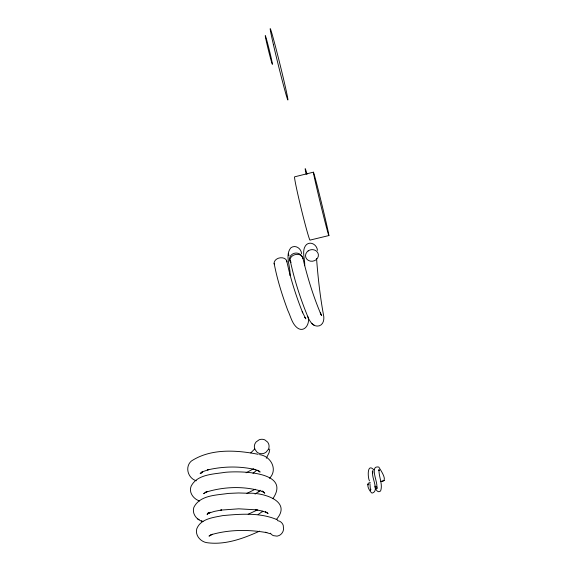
<?xml version="1.0" encoding="UTF-8"?>
<svg xmlns="http://www.w3.org/2000/svg" width="572" height="572" viewBox="0 0 572 572"><rect width="100%" height="100%" fill="white"/><g stroke="black" fill="none" stroke-linecap="round" stroke-linejoin="round"><path stroke-width="0.86" d="M269.748 449.049L269.105 452.652L266.295 458.272M372.265 471.907L372.801 470.742L372.701 473.166L372.679 472.722C371.543 477.856 379.744 491.484 372 493.114C369.483 491.527 364.915 482.775 370.284 482.511M378.857 470.17L379.057 469.648L378.936 470.556L378.979 470.048C378.786 476.969 383.004 484.305 380.602 490.99C377.584 493.707 375.096 488.631 374.839 486.128M201.587 473.13L202.023 472.079M208.215 512.955L207.214 514.678L208.487 512.798L207.929 513.341M370.906 489.21L370.492 490.469L369.92 483.605M202.402 471.542L200.143 473.559L203.503 471.435L208.751 469.576L207.479 469.948C223.166 466.273 239.782 465.951 255.484 469.648L254.111 469.29L258.887 471.085M269.512 478.292C278.214 469.576 270.713 455.927 259.488 454.633M254.862 448.827L250.75 452.895M256.971 469.998L252.981 473.309M260.174 490.233L258.544 491.927L259.581 490.869L255.069 494.101M272.837 498.705C291.756 471.142 239.268 470.878 225.053 472.329C213.528 474.231 197.111 474.181 191.091 486.286C188.553 492.485 193.651 499.213 199.621 500.972M276.269 519.583C292.792 500.972 262.798 492.471 248.899 493.264L238.574 492.971L228.314 493.414C216.559 495.252 199.921 494.98 193.844 507.4C191.713 513.642 196.875 520.234 202.981 521.592L201.437 520.82M377.391 487.702L376.733 488.838L376.741 486.45L376.762 486.858C377.999 482.453 369.112 465.115 378.828 467.067C380.759 470.47 389.11 482.003 380.552 481.51M262.269 511.818L262.934 511.239M204.604 492.878L203.646 493.672L207.014 491.677L205.47 492.313C224.074 486.429 245.059 485.757 263.678 491.891L262.048 491.284L264.786 493.193L262.541 491.012M258.101 514.528L262.734 511.304M210.61 535.027L208.994 536.121L212.562 534.291L210.911 534.784C228.964 529.493 248.42 529.422 266.867 532.646L265.394 532.267L270.313 533.776M253.61 468.768L246.089 472.787M207.114 514.135L210.489 512.269L208.987 513.084L214.507 511.354L221.636 510.002L220.699 510.124L238.76 508.815L256.413 509.845L255.319 509.738L262.005 510.982L266.96 512.619L265.358 511.833L268.068 513.606L267.217 512.834M255.241 489.253L246.918 493.386M257.793 509.759L248.191 514.242M259.588 531.138C243.157 538.609 224.81 545.338 206.485 542.621C200.293 541.419 195.045 535.27 196.747 528.864C200.7 518.64 213.327 517.531 222.63 515.629C240.812 513.935 260.589 512.348 277.67 519.948M382.117 481.109L380.652 481.495M382.532 480.981L384.491 480.473M313.413 172.179L313.549 173.366A32.654 0.579 76.3 0 0 325.733 224.596A32.654 0.579 76.3 0 0 324.867 216.96A32.654 0.579 76.3 0 0 313.413 172.179L294.616 176.834A32.597 1.144 76.3 0 0 301.515 209.938A32.597 1.144 76.3 0 0 310.124 240.083L328.893 235.55M258.115 454.297C236.322 449.978 210.603 448.362 191.27 461.111C184.563 467.124 188.066 478.335 196.31 480.78M277.57 520.634L279.386 521.135A8.144 7.415 -68.7 0 1 283.219 525.311L283.598 529.322L283.047 531.302A7.693 7.007 -68.7 0 1 278.95 535.592L277.084 536.143L273.344 535.635A8.137 7.415 -68.7 0 1 270.434 533.19M290.34 261.089C294.287 279.358 299.928 297.276 306.957 314.586C308.801 319.684 312.448 327.599 319.219 325.847C323.802 324.388 324.46 318.704 323.452 314.686C320.055 296.103 317.968 277.298 316.552 258.465M197.426 518.797L199.135 519.648M304.354 317.317L305.727 318.275M311.904 323.688L312.977 324.46M313.249 324.631L314.35 325.418M258.129 470.634L260.11 472.093L259.316 471.149M321.5 315.008L320.663 314.307L321.714 315.565L320.27 312.877L320.885 314.243C313.113 295.874 307.243 276.705 302.695 257.3M373.924 469.912C366.866 462.305 367.71 477.777 369.469 480.916M305.827 318.854L302.231 311.711L302.738 312.863C296.01 295.946 290.447 278.514 286.701 260.696M288.831 255.427L288.381 253.818L288.824 255.541M301.558 253.753C301.408 248.491 295.245 244.265 290.762 247.89C284.642 255.562 290.755 266.759 290.033 275.611M317.453 250.372C317.117 245.166 311.025 240.891 306.506 244.523C301.087 250.1 305.176 258.966 304.676 265.723M274.131 263.263C277.127 279.379 282.132 295.066 287.802 310.424C290.69 316.259 291.956 323.766 297.361 327.913C304.719 333.362 310.861 322.715 307.643 316.216M306.134 174.181A29.537 0.715 76.3 0 1 307.028 174.274M368.554 484.892A2.324 1.237 -13.7 0 1 367.789 484.191M290.79 262.498A6.464 5.777 -9.9 0 1 290.883 255.455L292.085 254.354A6.499 5.813 -9.9 0 1 296.897 253.103L298.52 253.468A6.464 5.777 -9.9 0 1 301.952 256.542M274.403 264.471A6.449 4.74 -11.5 0 1 274.324 262.005L274.932 260.782A6.449 4.74 -11.5 0 1 278.764 258.122L280.43 257.793A6.449 4.74 -11.5 0 1 286.922 261.912M291.012 262.162A6.464 4.748 -12.3 0 1 290.304 258.608L290.926 257.379A6.499 4.776 -12.3 0 1 294.802 254.719L296.468 254.383A6.464 4.748 -12.3 0 1 302.895 258.523M268.404 449.349L265.966 452.295L264.264 453.21A7.25 6.935 -15.6 0 1 258.615 453.117L256.992 452.145L254.797 449.127A7.665 7.336 -15.4 0 1 255.04 443.6L256.063 441.992L259.166 439.775A7.243 6.928 -15.5 0 1 264.779 439.861L267.703 442.17L268.604 443.815A7.665 7.336 -15.6 0 1 268.404 449.349M308.129 250.944L306.914 252.045A6.478 5.791 -11.5 0 0 308.401 260.439A6.478 5.791 -11.5 0 0 317.624 258.022A6.478 5.791 -11.5 0 0 314.579 250.035L312.948 249.685A6.514 5.827 -11.5 0 0 308.129 250.944M273.416 44.645A36.865 0.901 76.1 0 0 287.78 99.878A36.865 0.901 76.1 0 0 275.818 47.898A36.865 0.901 76.1 0 0 273.416 44.645M266.352 41.406A14.786 0.443 76.1 0 0 272.343 64.314A14.786 0.443 76.1 0 0 267.91 44.516A14.786 0.443 76.1 0 0 266.352 41.406"/></g></svg>
